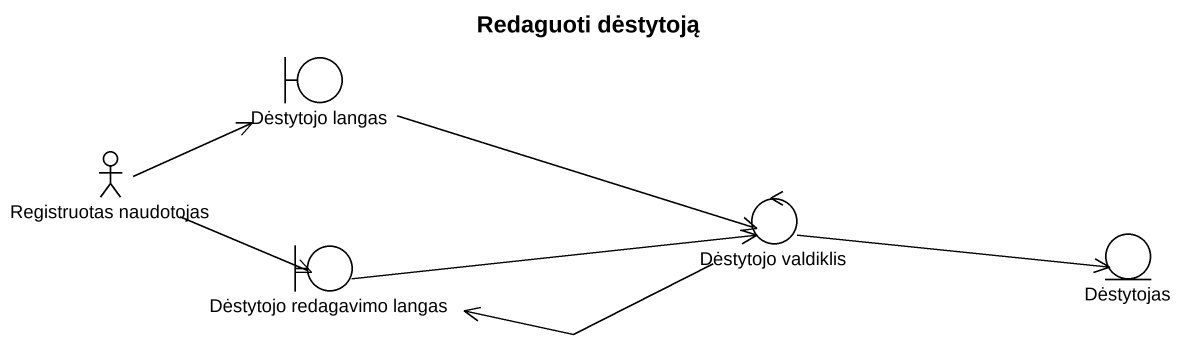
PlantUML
@startuml
title Redaguoti dėstytoją
boundary "Dėstytojo langas" as Dėstytojo_langas
actor "Registruotas naudotojas" as Registruotas_naudotojas
control "Dėstytojo valdiklis" as Dėstytojo_valdiklis
entity Dėstytojas
boundary "Dėstytojo redagavimo langas" as Dėstytojo_redagavimo_langas
Dėstytojo_langas -right-> Dėstytojo_valdiklis
Registruotas_naudotojas -right-> Dėstytojo_langas
Registruotas_naudotojas -right-> Dėstytojo_redagavimo_langas
Dėstytojo_valdiklis -right-> Dėstytojas
Dėstytojo_valdiklis -left-> Dėstytojo_redagavimo_langas
Dėstytojo_redagavimo_langas -right-> Dėstytojo_valdiklis
@enduml
